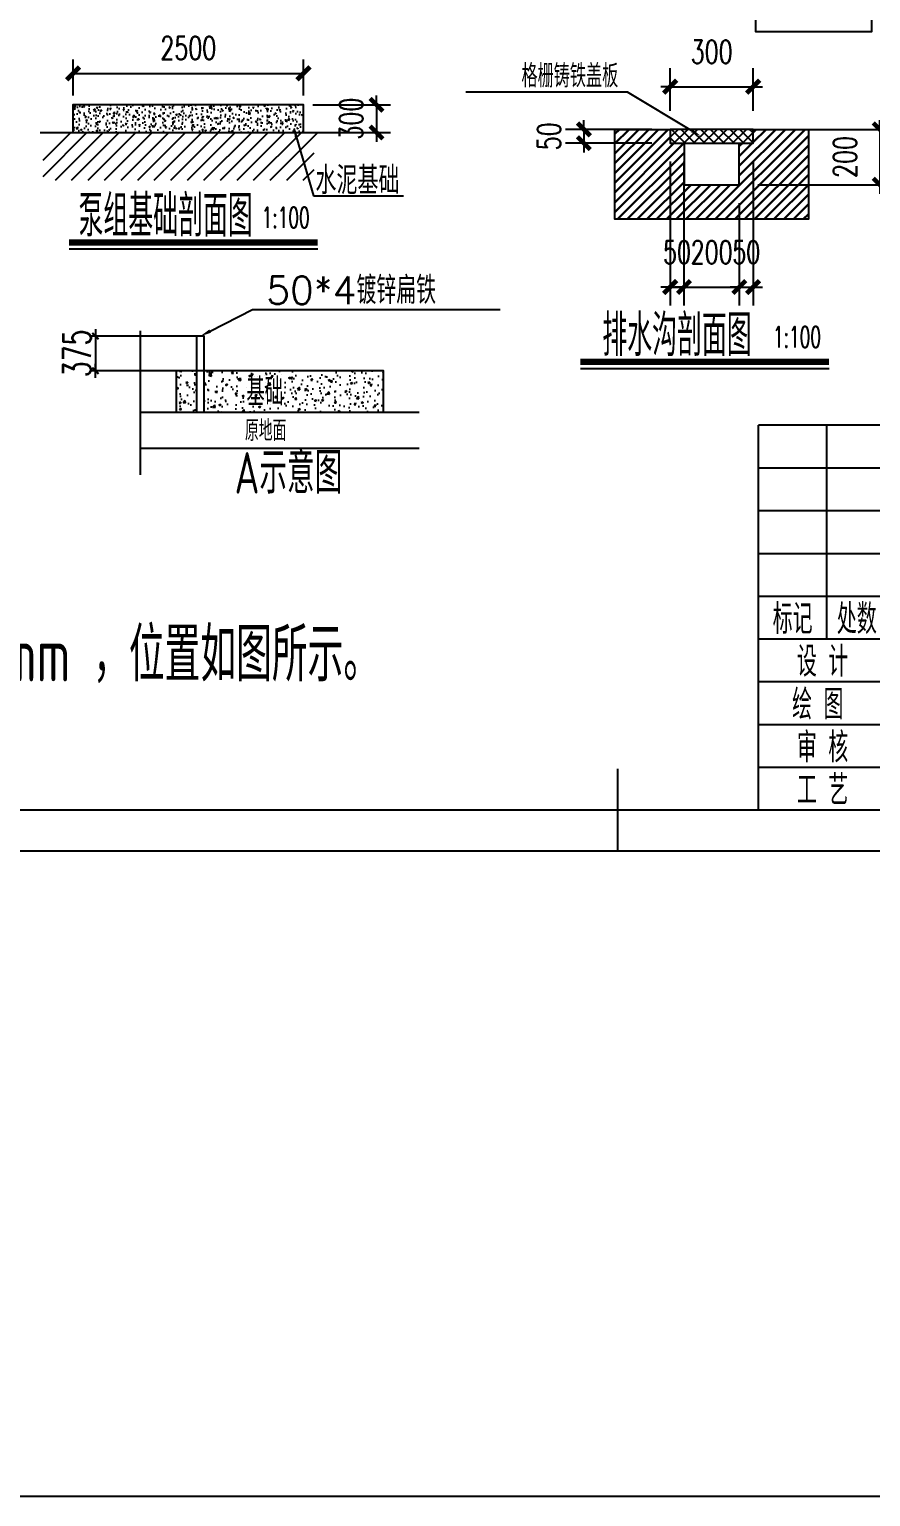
# Model space of a CAD drawing. Header units: millimetres. Extents: x 10779125 to 11142123, y -372083 to -144871.
# Drawn here: x 11055406 to 11064532, y -353352 to -337438 of the extents above; entities that cross this region are included whole.
import ezdxf
from ezdxf import colors
from ezdxf.entities.mleader import LeaderData, LeaderLine
from ezdxf.enums import TextEntityAlignment as Align
from ezdxf.math import Vec2, Vec3

# ---------------------------------------------------------------- set-up
doc = ezdxf.new("R2010")
doc.units = ezdxf.units.MM
doc.header["$LTSCALE"] = 1000
doc.header["$MEASUREMENT"] = 0
doc.header["$PDSIZE"] = -1
doc.layers.get('0').update_dxf_attribs({"color": 255, "linetype": 'CONTINUOUS'})
doc.layers.get('Defpoints').update_dxf_attribs({"linetype": 'CONTINUOUS'})
for name, color, linetype in [('1轮廓实线层', 7, 'CONTINUOUS'), ('2细线层', 4, 'CONTINUOUS'), ('4标注层', 4, 'CONTINUOUS'), ('6文字层', 3, 'CONTINUOUS'), ('8', 8, 'CONTINUOUS'), ('AM_8', 1, 'CONTINUOUS'), ('W_DIM', 4, 'CONTINUOUS'), ('图框层', 7, 'CONTINUOUS'), ('标注', 2, 'CONTINUOUS'), ('粗实线', 7, 'CONTINUOUS')]:
    doc.layers.add(name, color=color, linetype=linetype)
doc.layers.add('5底盘', color=2, linetype='CONTINUOUS', lineweight=30)
doc.styles.add('_HZTXT', font='tssdeng.shx', dxfattribs={"width": 0.8, "bigfont": 'tssdchn.shx'})
doc.styles.add('_TCH_DIM', font='SIMPLEX', dxfattribs={"bigfont": 'GBCBIG'})
doc.styles.add('_TCH_DIM_T3', font='SIMPLEX', dxfattribs={"width": 0.705882, "bigfont": 'GBCBIG'})
doc.styles.add('FHZ', font='romans', dxfattribs={"width": 0.67, "bigfont": 'fhztxt'})
doc.styles.add('gps_hz', font='tssdeng.shx', dxfattribs={"width": 0.7, "bigfont": 'tssdchn.shx'})
doc.styles.add('GPSXW', font='romans.shx', dxfattribs={"width": 0.8, "bigfont": 'hztxt.shx'})
doc.styles.add('PC_TEXTSTYLE', font='isocp.shx', dxfattribs={"width": 0.8, "bigfont": 'hzfs.shx'})
doc.styles.get("Standard").update_dxf_attribs({"font": 'symbol.ttf'})
doc.dimstyles.new('_TCH_ARCH&&250', dxfattribs={"dimtxt": 250, "dimasz": 100, "dimexe": 150, "dimexo": 100, "dimgap": 150, "dimtad": 1, "dimdec": 0, "dimzin": 0, "dimdsep": 46, "dimtxsty": '_TCH_DIM_T3', "dimblk": 'ARCHTICK', "dimcen": 0.09, "dimclrt": 7, "dimazin": 2, "dimtfac": 1, "dimtdec": 0, "dimtix": 1, "dimtmove": 2, "dimatfit": 3, "dimfxl": 0, "dimtolj": 1, "dimtzin": 0, "dimarcsym": 0})
doc.dimstyles.new('DIMN-CD100', dxfattribs={"dimtxt": 300, "dimasz": 0.5, "dimexe": 50, "dimexo": 0, "dimgap": 50, "dimtad": 1, "dimdec": 0, "dimrnd": 5, "dimzin": 0, "dimdsep": 46, "dimtxsty": 'FHZ', "dimblk1": '_DIMX', "dimblk2": '_DIMX', "dimsah": 1, "dimcen": 0.09, "dimclrt": 7, "dimazin": 0, "dimtfac": 1, "dimtdec": 0, "dimtix": 1, "dimtmove": 2, "dimatfit": 3, "dimldrblk": '_DIMX', "dimfxl": 0, "dimtolj": 1, "dimtzin": 0, "dimarcsym": 0})
doc.dimstyles.new('副本 (2)ISO-25', dxfattribs={"dimtxt": 400, "dimasz": 100, "dimexe": 1.25, "dimexo": 0.625, "dimtad": 1, "dimtxsty": 'Standard', "dimcen": 2.5, "dimclrt": 4, "dimadec": 0, "dimazin": 0, "dimtfac": 1, "dimtmove": 0, "dimatfit": 3, "dimfxl": 0, "dimarcsym": 0})
doc.dimstyles.new('副本 _TCH_ARCH&&200', dxfattribs={"dimtxt": 250, "dimasz": 100, "dimexe": 200, "dimexo": 200, "dimgap": 252.5, "dimtad": 1, "dimdec": 0, "dimlfac": 0.333333, "dimzin": 0, "dimdsep": 46, "dimtxsty": '_TCH_DIM_T3', "dimblk": 'ARCHTICK', "dimcen": 0.09, "dimclrt": 7, "dimazin": 2, "dimtfac": 1, "dimtdec": 0, "dimtix": 1, "dimtmove": 2, "dimatfit": 3, "dimfxl": 0, "dimtolj": 1, "dimtzin": 0, "dimarcsym": 0})

# ---------------------------------------------------------------- blocks, each defined once
blk = doc.blocks.new('_DIMX')
at = {"color": 8}
blk.add_line((-150, 0), (150, 0), dxfattribs=at)
at = {"color": 8, "const_width": 50}
blk.add_lwpolyline([(-70, -70), (70, 70)], dxfattribs=at)
blk = doc.blocks.new('*D112')
at = {"layer": '4标注层', "color": 0, "lineweight": -2, "transparency": 16777216}
for p, q in [((11057219, -340765), (11056073, -340765)), ((11056123, -340765), (11056123, -340764)), ((11056123, -340765), (11056123, -341141)), ((11057219, -341141), (11056073, -341141)), ((11056123, -341141), (11056123, -341142))]:
    blk.add_line(p, q, dxfattribs=at)
at = {"layer": 'Defpoints', "color": 0, "lineweight": -2, "transparency": 16777216}
for p in [(11057219, -340765), (11056123, -341141), (11057219, -341141)]:
    blk.add_point(p, dxfattribs=at)
at = {"layer": '4标注层', "color": 0, "lineweight": -2, "transparency": 16777216, "xscale": 0.5, "yscale": 0.5, "zscale": 0.5}
for p, rotation in [((11056123, -340765), 270), ((11056123, -341141), 90)]:
    blk.add_blockref('_DIMX', p, dxfattribs=dict(at, rotation=rotation))
at = {"layer": '4标注层', "color": 7, "transparency": 16777216, "insert": (11055923, -340953), "char_height": 300, "attachment_point": 5, "rotation": 90, "style": 'FHZ'}
blk.add_mtext('\\A1;375', dxfattribs=at)
blk = doc.blocks.new('_ArchTick')
at = {"const_width": 0.5}
blk.add_lwpolyline([(-0.7, -0.7), (0.7, 0.7)], dxfattribs=at)
blk = doc.blocks.new('*D113')
at = {"color": 0, "lineweight": -2, "transparency": 16777216}
for p, q in [((11055880, -338157), (11055880, -337766)), ((11058380, -338157), (11058380, -337766)), ((11055880, -337916), (11058380, -337916))]:
    blk.add_line(p, q, dxfattribs=at)
at = {"layer": 'Defpoints', "color": 0, "lineweight": -2, "transparency": 16777216}
for p in [(11058380, -337916), (11055880, -338257, -12), (11058380, -338257, -12)]:
    blk.add_point(p, dxfattribs=at)
at = {"color": 0, "lineweight": -2, "transparency": 16777216, "xscale": 100, "yscale": 100, "zscale": 100, "rotation": 180}
blk.add_blockref('_ArchTick', (11055880, -337916), dxfattribs=at)
at = {"color": 0, "lineweight": -2, "transparency": 16777216, "xscale": 100, "yscale": 100, "zscale": 100}
blk.add_blockref('_ArchTick', (11058380, -337916), dxfattribs=at)
at = {"color": 7, "transparency": 16777216, "insert": (11057130, -337641), "char_height": 250, "attachment_point": 5, "style": '_TCH_DIM_T3'}
blk.add_mtext('\\A1;2500', dxfattribs=at)
blk = doc.blocks.new('*D114')
at = {"color": 0, "lineweight": -2, "transparency": 16777216}
for p, q in [((11059172, -338257), (11059172, -338157)), ((11058480, -338257), (11059322, -338257)), ((11059172, -338257), (11059172, -338557)), ((11058456, -338557), (11059322, -338557)), ((11059172, -338557), (11059172, -338657))]:
    blk.add_line(p, q, dxfattribs=at)
at = {"layer": 'Defpoints', "color": 0, "lineweight": -2, "transparency": 16777216}
for p in [(11058380, -338257, -12), (11058356, -338557, -12), (11059172, -338557)]:
    blk.add_point(p, dxfattribs=at)
at = {"color": 0, "lineweight": -2, "transparency": 16777216, "xscale": 100, "yscale": 100, "zscale": 100}
for p, rotation in [((11059172, -338257), 270), ((11059172, -338557), 90)]:
    blk.add_blockref('_ArchTick', p, dxfattribs=dict(at, rotation=rotation))
at = {"color": 7, "transparency": 16777216, "insert": (11058897, -338407), "char_height": 250, "attachment_point": 5, "rotation": 90, "style": '_TCH_DIM_T3'}
blk.add_mtext('\\A1;300', dxfattribs=at)
blk = doc.blocks.new('bf211016')
at = {"layer": '8', "color": 8, "elevation": 0}
blk.add_lwpolyline([(1070, 30), (1070, -1230), (2330, -1230), (2330, 30)], close=True, dxfattribs=at)
blk = doc.blocks.new('*D272')
at = {"color": 0, "lineweight": -2, "transparency": 16777216}
for p, q in [((11061421, -338523), (11061421, -338423)), ((11062157, -338523), (11061221, -338523)), ((11061421, -338523), (11061421, -338673)), ((11062157, -338673), (11061221, -338673)), ((11061421, -338673), (11061421, -338773))]:
    blk.add_line(p, q, dxfattribs=at)
at = {"layer": 'Defpoints', "color": 0, "lineweight": -2, "transparency": 16777216}
for p in [(11062357, -338523), (11061421, -338673), (11062357, -338673)]:
    blk.add_point(p, dxfattribs=at)
at = {"color": 0, "lineweight": -2, "transparency": 16777216, "xscale": 100, "yscale": 100, "zscale": 100}
for p, rotation in [((11061421, -338523), 270), ((11061421, -338673), 90)]:
    blk.add_blockref('_ArchTick', p, dxfattribs=dict(at, rotation=rotation))
at = {"color": 7, "transparency": 16777216, "insert": (11061044, -338598), "char_height": 250, "attachment_point": 5, "rotation": 90, "style": '_TCH_DIM_T3'}
blk.add_mtext('\\A1;50', dxfattribs=at)
blk = doc.blocks.new('*D273')
at = {"color": 0, "lineweight": -2, "transparency": 16777216}
for p, q in [((11062357, -338873), (11062357, -340433)), ((11062507, -338873), (11062507, -340433)), ((11062357, -340233), (11062257, -340233)), ((11062357, -340233), (11062507, -340233)), ((11062507, -340233), (11062607, -340233))]:
    blk.add_line(p, q, dxfattribs=at)
at = {"layer": 'Defpoints', "color": 0, "lineweight": -2, "transparency": 16777216}
for p in [(11062357, -338673), (11062507, -338673), (11062507, -340233)]:
    blk.add_point(p, dxfattribs=at)
at = {"color": 0, "lineweight": -2, "transparency": 16777216, "xscale": 100, "yscale": 100, "zscale": 100}
blk.add_blockref('_ArchTick', (11062357, -340233), dxfattribs=at)
at = {"color": 0, "lineweight": -2, "transparency": 16777216, "xscale": 100, "yscale": 100, "zscale": 100, "rotation": 180}
blk.add_blockref('_ArchTick', (11062507, -340233), dxfattribs=at)
at = {"color": 7, "transparency": 16777216, "insert": (11062432, -339855), "char_height": 250, "attachment_point": 5, "style": '_TCH_DIM_T3'}
blk.add_mtext('\\A1;50', dxfattribs=at)
blk = doc.blocks.new('*D274')
at = {"color": 0, "lineweight": -2, "transparency": 16777216}
for p, q in [((11062507, -338873), (11062507, -340433)), ((11063107, -339323), (11063107, -340433)), ((11062507, -340233), (11062407, -340233)), ((11062507, -340233), (11063107, -340233)), ((11063107, -340233), (11063207, -340233))]:
    blk.add_line(p, q, dxfattribs=at)
at = {"layer": 'Defpoints', "color": 0, "lineweight": -2, "transparency": 16777216}
for p in [(11062507, -338673), (11063107, -339123), (11063107, -340233)]:
    blk.add_point(p, dxfattribs=at)
at = {"color": 0, "lineweight": -2, "transparency": 16777216, "xscale": 100, "yscale": 100, "zscale": 100}
blk.add_blockref('_ArchTick', (11062507, -340233), dxfattribs=at)
at = {"color": 0, "lineweight": -2, "transparency": 16777216, "xscale": 100, "yscale": 100, "zscale": 100, "rotation": 180}
blk.add_blockref('_ArchTick', (11063107, -340233), dxfattribs=at)
at = {"color": 7, "transparency": 16777216, "insert": (11062807, -339855), "char_height": 250, "attachment_point": 5, "style": '_TCH_DIM_T3'}
blk.add_mtext('\\A1;200', dxfattribs=at)
blk = doc.blocks.new('*D275')
at = {"color": 0, "lineweight": -2, "transparency": 16777216}
for p, q in [((11063257, -338873), (11063257, -340433)), ((11063107, -339323), (11063107, -340433)), ((11063107, -340233), (11063007, -340233)), ((11063107, -340233), (11063257, -340233)), ((11063257, -340233), (11063357, -340233))]:
    blk.add_line(p, q, dxfattribs=at)
at = {"layer": 'Defpoints', "color": 0, "lineweight": -2, "transparency": 16777216}
for p in [(11063257, -338673), (11063107, -339123), (11063257, -340233)]:
    blk.add_point(p, dxfattribs=at)
at = {"color": 0, "lineweight": -2, "transparency": 16777216, "xscale": 100, "yscale": 100, "zscale": 100}
blk.add_blockref('_ArchTick', (11063107, -340233), dxfattribs=at)
at = {"color": 0, "lineweight": -2, "transparency": 16777216, "xscale": 100, "yscale": 100, "zscale": 100, "rotation": 180}
blk.add_blockref('_ArchTick', (11063257, -340233), dxfattribs=at)
at = {"color": 7, "transparency": 16777216, "insert": (11063182, -339855), "char_height": 250, "attachment_point": 5, "style": '_TCH_DIM_T3'}
blk.add_mtext('\\A1;50', dxfattribs=at)
blk = doc.blocks.new('*D276')
at = {"color": 0, "lineweight": -2, "transparency": 16777216}
for p, q in [((11062357, -338323), (11062357, -337860)), ((11063257, -338323), (11063257, -337860)), ((11062357, -338060), (11062257, -338060)), ((11062357, -338060), (11063257, -338060)), ((11063257, -338060), (11063357, -338060))]:
    blk.add_line(p, q, dxfattribs=at)
at = {"layer": 'Defpoints', "color": 0, "lineweight": -2, "transparency": 16777216}
for p in [(11063257, -338060), (11062357, -338523), (11063257, -338523)]:
    blk.add_point(p, dxfattribs=at)
at = {"color": 0, "lineweight": -2, "transparency": 16777216, "xscale": 100, "yscale": 100, "zscale": 100}
blk.add_blockref('_ArchTick', (11062357, -338060), dxfattribs=at)
at = {"color": 0, "lineweight": -2, "transparency": 16777216, "xscale": 100, "yscale": 100, "zscale": 100, "rotation": 180}
blk.add_blockref('_ArchTick', (11063257, -338060), dxfattribs=at)
at = {"color": 7, "transparency": 16777216, "insert": (11062807, -337682), "char_height": 250, "attachment_point": 5, "style": '_TCH_DIM_T3'}
blk.add_mtext('\\A1;300', dxfattribs=at)
blk = doc.blocks.new('*D277')
at = {"color": 0, "lineweight": -2, "transparency": 16777216}
for p, q in [((11064630, -338523), (11064630, -338423)), ((11063457, -338523), (11064830, -338523)), ((11064630, -338523), (11064630, -339123)), ((11063307, -339123), (11064830, -339123)), ((11064630, -339123), (11064630, -339223))]:
    blk.add_line(p, q, dxfattribs=at)
at = {"layer": 'Defpoints', "color": 0, "lineweight": -2, "transparency": 16777216}
for p in [(11063257, -338523), (11063107, -339123), (11064630, -339123)]:
    blk.add_point(p, dxfattribs=at)
at = {"color": 0, "lineweight": -2, "transparency": 16777216, "xscale": 100, "yscale": 100, "zscale": 100}
for p, rotation in [((11064630, -338523), 270), ((11064630, -339123), 90)]:
    blk.add_blockref('_ArchTick', p, dxfattribs=dict(at, rotation=rotation))
at = {"color": 7, "transparency": 16777216, "insert": (11064253, -338823), "char_height": 250, "attachment_point": 5, "rotation": 90, "style": '_TCH_DIM_T3'}
blk.add_mtext('\\A1;200', dxfattribs=at)
blk = doc.blocks.new('PC_TITLE_BLOCK')
at = {"layer": '1轮廓实线层'}
for p, q in [((0, 45), (-180, 45)), ((-180, 0), (-180, 45)), ((-172, 20), (-172, 45)), ((-165, 20), (-165, 45)), ((-145, 20), (-145, 45)), ((-130, 20), (-130, 45)), ((-120, 0), (-120, 45)), ((-60, 30), (0, 30)), ((-180, 20), (-60, 20)), ((-165, 0), (-165, 20)), ((-150, 0), (-150, 20)), ((-135, 0), (-135, 20)), ((-60, 15), (0, 15)), ((-180, 0), (0, 0))]:
    blk.add_line(p, q, dxfattribs=at)
at = {"layer": '1轮廓实线层', "color": 7}
for p, q in [((-60, 0), (-60, 45)), ((-180, 25), (-120, 25))]:
    blk.add_line(p, q, dxfattribs=at)
at = {"layer": '2细线层'}
for p, q in [((-180, 40), (-120, 40)), ((-180, 35), (-120, 35)), ((-180, 30), (-120, 30)), ((-90, 0), (-90, 20)), ((-75, 6), (-75, 20)), ((-180, 15), (-120, 15)), ((-120, 14), (-60, 14)), ((-112.5, 6), (-112.5, 14)), ((-105, 6), (-105, 14)), ((-97.5, 6), (-97.5, 14)), ((-180, 10), (-120, 10)), ((-120, 6), (-60, 6)), ((-180, 5), (-120, 5))]:
    blk.add_line(p, q, dxfattribs=at)
at = {"layer": '图框层'}
blk.add_line((0, 0), (0, 45), dxfattribs=at)
at = {"layer": '6文字层', "style": 'PC_TEXTSTYLE', "width": 0.667}
for s, p in [('标记', (-176, 22.5)), ('处数', (-168.5, 22.5)), (' 更改文件号 ', (-155, 22.5)), (' 签 字 ', (-137.5, 22.5)), (' 日期 ', (-125, 22.5)), (' 设 计 ', (-172.5, 17.51)), (' 标准化 ', (-142.5, 17.51)), (' 图 样 标 记 ', (-105, 17)), (' 重 量 ', (-82.5, 17)), (' 比 例 ', (-67.5, 17)), ('绘 图', (-173.06, 12.51)), (' 审 核 ', (-172.5, 7.5)), (' 工 艺 ', (-172.5, 2.5)), (' 日 期 ', (-142.5, 2.5)), ('共       页', (-105, 3)), ('第       页', (-75, 3))]:
    blk.add_text(s, height=3.5, dxfattribs=at).set_placement(p, align=Align.MIDDLE)
at = {"layer": '6文字层', "style": 'PC_TEXTSTYLE', "flags": 8}
for tag, height, width, p, p2 in [('企业名称', 5, 2.351167, (-54.29, 34.82), (-5.27, 34.82)), ('产品名称或材料标记', 7, 0.697112, (-113.46, 28.64), (-66.42, 28.64)), ('图样名称', 5, 2.374916, (-54.79, 19.98), (-5.27, 19.98)), ('标准化', 3.5, 1.237759, (-133.83, 15.37), (-120.75, 15.37)), ('绘图', 3.5, 1.966785, (-163.73, 10), (-150.37, 10)), ('重量', 3.5, 1.718234, (-88.46, 7.54), (-76.55, 7.54)), ('比例', 3.5, 1.67402, (-73.35, 7.54), (-61.93, 7.54)), ('图样代号', 5, 2.380165, (-54.79, 5.63), (-5.52, 5.63)), ('审核', 3.5, 1.936834, (-163.99, 5.37), (-150.63, 5.37)), ('工艺', 3.5, 1.93179, (-164.21, 0.37), (-150.89, 0.37)), ('日期', 3.5, 1.946892, (-133.83, 0.37), (-120.75, 0.37)), ('共几页', 3.5, 0.660501, (-108.07, 0.63), (-101.05, 0.63))]:
    blk.add_attdef(tag, text='', height=height, dxfattribs=dict(at, width=width)).set_placement(p, p2, align=Align.FIT)
at = {"layer": '6文字层', "style": 'PC_TEXTSTYLE', "width": 9.905045, "flags": 8}
blk.add_attdef('设计', text='', height=3.5, rotation=358.4644, dxfattribs=at).set_placement((-164.23, 15.37), (-150.37, 15), align=Align.FIT)
at = {"layer": '6文字层', "color": 3, "style": 'PC_TEXTSTYLE', "width": 0.66953, "flags": 8}
blk.add_attdef('第几页', text='', height=3.5, dxfattribs=at).set_placement((-78.29, 0.75), (-71.16, 0.75), align=Align.FIT)
at = {"layer": '6文字层', "ltscale": 10, "style": 'PC_TEXTSTYLE', "flags": 1}
blk.add_attdef('图纸张数', (-58.68, -0.49), '', height=2.5, dxfattribs=at)

msp = doc.modelspace()

# ---------------------------------------------------------------- hatches: boundary and pattern name
h = msp.add_hatch()
h.set_pattern_fill('AR-CONC', color=256, scale=20)
h.set_pattern_definition([(50, (7516940.98, -47299.7), (143.4520365, -12.550427), [15, -165]), (355, (7516940.98, -47299.7), (-27.750267, 150.438427), [12, -132]), (100.4514445, (7516952.93, -47300.75), (115.7017693, 137.887998), [12.7480384, -140.2284224]), (46.1842, (7516940.98, -47259.7), (213.448266, -33.103856), [22.5, -247.5]), (96.6356355, (7516958.76, -47262.46), (186.932389, 194.82372), [19.122068, -210.342752]), (351.184164, (7516940.98, -47259.7), (186.932389, 194.82372), [18, -198]), (21, (7516960.98, -47269.7), (119.3814104, -80.523778), [15, -165]), (326, (7516960.98, -47269.7), (48.6630664, 145.030009), [12, -132]), (71.4514447, (7516970.92, -47276.41), (168.0444753, 64.5062306), [12.748038, -140.2284224]), (37.5, (7516940.975, -47299.7), (2.4319711, 66.5787708), [0, -130.4, 0, -134, 0, -132.5]), (7.5, (7516940.975, -47299.7), (52.6139075, 78.8823424), [0, -76.4, 0, -127.4, 0, -50.5]), (327.5, (7516896.375, -47299.7), (106.7644872, -4.51097435), [0, -50, 0, -156, 0, -207]), (317.5, (7516876.375, -47299.7), (116.6372339, 20.0209965), [0, -65, 0, -103.6, 0, -147])])
h.paths.add_polyline_path([(11055879.6, -338557.2), (11058379.6, -338557.2), (11058379.6, -338257.2), (11055879.6, -338257.2)])
h = msp.add_hatch()
h.set_pattern_fill('ANSI37', color=256, scale=600)
h.set_pattern_definition([(45, (-20647726.83, -4966431.815), (-53.03300859, 53.03300859), []), (135, (-20647726.83, -4966431.815), (-53.03300859, -53.03300859), [])])
h.paths.add_polyline_path([(11062357.2, -338673.2), (11063257.2, -338673.2), (11063257.2, -338523.2), (11062357.2, -338523.2)])
at = {"layer": '1轮廓实线层'}
h = msp.add_hatch(dxfattribs=at)
h.set_pattern_fill('AR-CONC', color=256, scale=30)
h.set_pattern_definition([(50, (8656540.57, -729657.09), (215.178055, -18.82564), [22.5, -247.5]), (355, (8656540.57, -729657.1), (-41.6254, 225.65764), [18, -198]), (100.451444, (8656558.5, -729658.66), (173.552654, 206.831997), [19.122058, -210.342634]), (46.1842, (8656540.57, -729597.1), (320.1724, -49.655784), [33.75, -371.25]), (96.635635, (8656567.25, -729601.23), (280.398584, 292.23558), [28.683103, -315.51413]), (351.184164, (8656540.57, -729597.1), (280.398584, 292.23558), [27, -297]), (21, (8656570.57, -729612.09), (179.072116, -120.785667), [22.5, -247.5]), (326, (8656570.57, -729612.1), (72.9946, 217.545014), [18, -198]), (71.451445, (8656585.5, -729622.16), (252.066713, 96.759346), [19.122057, -210.342634]), (37.5, (8656540.57, -729657.09), (3.6479566, 99.8681561), [0, -195.6, 0, -201, 0, -198.75]), (7.5, (8656540.57, -729657.09), (78.920861, 118.3235136), [0, -114.6, 0, -191.1, 0, -75.75]), (327.5, (8656473.67, -729657.09), (160.1467309, -6.7664615), [0, -75, 0, -234, 0, -310.5]), (317.5, (8656443.67, -729657.09), (174.955851, 30.031495), [0, -97.5, 0, -155.4, 0, -220.5])])
h.paths.add_polyline_path([(11057219.2, -341140.7), (11056997.5, -341140.7), (11056997.5, -341590.7), (11057219.2, -341590.7)])
h.paths.add_polyline_path([(11059247.5, -341140.7), (11057303.1, -341140.7), (11057303.1, -341590.7), (11059247.5, -341590.7)])
at = {"layer": '5底盘'}
h = msp.add_hatch(dxfattribs=at)
h.set_pattern_fill('ANSI31', color=256, scale=600)
h.set_pattern_definition([(45, (-20647726.83, -4966431.815), (-53.03300859, 53.03300859), [])])
h.paths.add_polyline_path([(11063257.2, -338523.2), (11063857.2, -338523.2), (11063857.2, -339497.9), (11061757.2, -339497.9), (11061757.2, -338523.2), (11062357.2, -338523.2), (11062357.2, -338673.2), (11062507.2, -338673.2), (11062507.2, -339123.2), (11063107.2, -339123.2), (11063107.2, -338673.2), (11063257.2, -338673.2)])

# ---------------------------------------------------------------- linework, layer by layer
for p, q in [((11055836.9, -339820.2, 349.9), (11058534.5, -339820.2, 349.9)), ((11061383.4, -341115.9, 337.5), (11064080.9, -341115.9, 337.5))]:
    msp.add_line(p, q)
at = {"color": 1}
msp.add_lwpolyline([(11039722.6, -281918.3), (11142123.3, -281918.3), (11142123.3, -353351.9), (11039722.6, -353351.9)], close=True, dxfattribs=at)
for points in [[(11055879.6, -338557.2), (11058379.6, -338557.2), (11058379.6, -338257.2), (11055879.6, -338257.2)], [(11062357.2, -338673.2), (11063257.2, -338673.2), (11063257.2, -338523.2), (11062357.2, -338523.2)]]:
    msp.add_lwpolyline(points, close=True)
for points in [[(11063257.2, -338523.2), (11063857.2, -338523.2), (11063857.2, -339497.9), (11061757.2, -339497.9), (11061757.2, -338523.2), (11062357.2, -338523.2)], [(11062357.2, -338523.2), (11062357.2, -338673.2), (11062507.2, -338673.2), (11062507.2, -339123.2), (11063107.2, -339123.2), (11063107.2, -338673.2), (11063257.2, -338673.2), (11063257.2, -338523.2)]]:
    msp.add_lwpolyline(points)
at = {"const_width": 67.5}
for points, elevation in [([(11055836.9, -339748.8), (11058534.5, -339748.8)], 349.9), ([(11061383.4, -341044.5), (11064080.9, -341044.5)], 337.5)]:
    msp.add_lwpolyline(points, dxfattribs=dict(at, elevation=elevation))
at = {"layer": '1轮廓实线层'}
for p, q in [((11056612.1, -342270.8, 12.4), (11056612.1, -340707.2, 12.4)), ((11056612.1, -341590.7, 12.4), (11059632.9, -341590.7, 12.4)), ((11056612.1, -341981.3, 12.4), (11059632.9, -341981.3, 12.4))]:
    msp.add_line(p, q, dxfattribs=at)
at = {"layer": '1轮廓实线层', "lineweight": -3}
msp.add_line((11061790.7, -346348.1, -89.1), (11061790.7, -345459.3, -89.1), dxfattribs=at)
at = {"layer": '1轮廓实线层', "elevation": 12.4}
for points in [[(11057219.2, -341588.3), (11057303.1, -341588.3), (11057303.1, -340765.4), (11057219.2, -340765.4)], [(11056997.5, -341590.7), (11059247.5, -341590.7), (11059247.5, -341140.7), (11056997.5, -341140.7)]]:
    msp.add_lwpolyline(points, close=True, dxfattribs=at)
at = {"layer": '2细线层', "lineweight": -3}
for p, q in [((11061790.7, -346348.1, -89.1), (11061790.7, -345903.7, -89.1)), ((11043126.6, -346348.1, -89.1), (11080454.8, -346348.1, -89.1))]:
    msp.add_line(p, q, dxfattribs=at)
at = {"layer": 'AM_8', "color": 2, "ltscale": 5}
for p, q in [((11055555.7, -338857.5), (11055856, -338557.2)), ((11055555.7, -339032.4), (11056030.9, -338557.2)), ((11055688.4, -339074.7), (11056205.9, -338557.2)), ((11055863.3, -339074.7), (11056380.8, -338557.2)), ((11056042.9, -339074.7), (11056560.4, -338557.2)), ((11056222.5, -339074.7), (11056740, -338557.2)), ((11056402.1, -339074.7), (11056919.6, -338557.2)), ((11056402.1, -339074.7), (11056919.6, -338557.2)), ((11056581.7, -339074.7), (11057099.2, -338557.2)), ((11056761.3, -339074.7), (11057278.8, -338557.2)), ((11056940.9, -339074.7), (11057458.4, -338557.2)), ((11056940.9, -339074.7), (11057458.4, -338557.2)), ((11057120.6, -339074.7), (11057638.1, -338557.2)), ((11057300.2, -339074.7), (11057817.7, -338557.2)), ((11057479.8, -339074.7), (11057997.3, -338557.2)), ((11057659.4, -339074.7), (11058176.9, -338557.2)), ((11057839, -339074.7), (11058356.5, -338557.2)), ((11058018.6, -339074.7), (11058536.1, -338557.2)), ((11058198.2, -339074.7), (11058494.3, -338778.6)), ((11058377.8, -339074.7), (11058494.3, -338958.2))]:
    msp.add_line(p, q, dxfattribs=at)
at = {"layer": 'W_DIM'}
msp.add_line((11055522, -338557.2), (11058624.8, -338557.2), dxfattribs=at)
at = {"layer": '图框层', "lineweight": -3}
msp.add_line((11045348.5, -345903.7, -89.1), (11080010.4, -345903.7, -89.1), dxfattribs=at)

# ---------------------------------------------------------------- block references
at = {"lineweight": -2}
msp.add_blockref('bf211016', (11062214.3, -336230.9, 0), dxfattribs=at)
at = {"layer": '图框层', "lineweight": -3}
ref = msp.add_blockref('PC_TITLE_BLOCK', (11080010.4, -345903.7, -89.1), dxfattribs=dict(at, xscale=92.7543411844611, yscale=92.7543411844611, zscale=92.7543411844611))
ref.add_attrib('产品名称或材料标记', '箱罐式无负压供水设备', dxfattribs={"layer": '6文字层', "height": 483.1, "style": 'PC_TEXTSTYLE', "width": 0.8}).set_placement((11071667.9, -343247.7, -89.1), align=Align.CENTER)
ref.add_attrib('设计', '季锐鹏', dxfattribs={"layer": '6文字层', "height": 324.64, "rotation": 358.46442, "style": 'PC_TEXTSTYLE', "width": 0.8}).set_placement((11065420.3, -344495.2, -89.1), align=Align.CENTER)
ref.add_attrib('图样名称', '泵房基础图', dxfattribs={"layer": '6文字层', "height": 463.77, "style": 'PC_TEXTSTYLE', "width": 0.8}).set_placement((11077225.3, -344050.7, -89.1), align=Align.CENTER)
ref.add_attrib('企业名称', '上海艺迈实业有限公司', dxfattribs={"layer": '6文字层', "height": 463.77, "style": 'PC_TEXTSTYLE', "width": 0.8}).set_placement((11077248.2, -342674.1, -89.1), align=Align.CENTER)
ref.add_attrib('图样代号', '启东东郊二期(御龙花园)', dxfattribs={"layer": '6文字层', "height": 463.772, "style": 'PC_TEXTSTYLE', "width": 0.8}).set_placement((11077213.8, -345381.5, -89.1), align=Align.CENTER)

# ---------------------------------------------------------------- texts
at = {"style": 'GPSXW', "width": 0.6}
for s, p in [('泵组基础剖面图', (11056884.5, -339685.5, 856.2)), ('排水沟剖面图', (11062431, -340981.2, 843.7))]:
    msp.add_text(s, height=450, dxfattribs=at).set_placement(p, align=Align.CENTER)
for p in [(11057926.5, -339591.9, 342.5), (11063473, -340887.5, 330.1)]:
    msp.add_text('1:100', height=225, dxfattribs=at).set_placement(p)
at = {"color": 0, "style": 'gps_hz', "width": 0.7}
msp.add_text('注：泵房浇筑地坪时预留排水沟 宽200mm,深200mm ，位置如图所示。', height=583.2, dxfattribs=at).set_placement((11046200.6, -344510.8))
at = {"layer": '1轮廓实线层', "attachment_point": 1, "style": 'gps_hz'}
for s, width, insert, char_height in [('基础', 896.811, (11057760.1, -341220.2, 12.4), 300), ('原地面', 896.811, (11057745.1, -341677, 12.4), 225), ('A示意图', 1463.081, (11057632.2, -342023, 12.4), 450)]:
    msp.add_mtext_dynamic_manual_height_columns(s, width=width, gutter_width=1500, heights=[0], dxfattribs=dict(at, insert=insert, char_height=char_height))
at = {"layer": '标注', "color": 4, "style": '_HZTXT', "width": 0.8}
msp.add_text('水泥基础', height=300, dxfattribs=at).set_placement((11058509, -339225.3, 12.4))

# ---------------------------------------------------------------- dimensions: what is measured, and where the dimension line sits
dim = msp.add_linear_dim(base=(11058379.6, -337916.3, 12.4), p1=(11055879.6, -338257.2), p2=(11058379.6, -338257.2), dimstyle='_TCH_ARCH&&250', override={"dimfxl": 2.5, "dimarcsym": 1})
dim.commit()
dim.dimension.update_dxf_attribs({"geometry": '*D113', "text_midpoint": (11057129.6, -337641.3, 12.4)})
for base, p1, p2, picture, middle in [((11063257.2, -338059.5), (11062357.2, -338523.2), (11063257.2, -338523.2), '*D276', (11062807.2, -337682)), ((11062507.2, -340232.5), (11062357.2, -338673.2), (11062507.2, -338673.2), '*D273', (11062432.2, -339855)), ((11063107.2, -340232.5), (11062507.2, -338673.2), (11063107.2, -339123.2), '*D274', (11062807.2, -339855)), ((11063257.2, -340232.5), (11063107.2, -339123.2), (11063257.2, -338673.2), '*D275', (11063182.2, -339855))]:
    dim = msp.add_linear_dim(base=base, p1=p1, p2=p2, dimstyle='副本 _TCH_ARCH&&200')
    dim.commit()
    dim.dimension.update_dxf_attribs({"geometry": picture, "text_midpoint": middle})
dim = msp.add_linear_dim(base=(11059171.5, -338557.2, 12.4), p1=(11058379.6, -338257.2), p2=(11058356.5, -338557.2), angle=90, dimstyle='_TCH_ARCH&&250', override={"dimfxl": 2.5, "dimarcsym": 1})
dim.commit()
dim.dimension.update_dxf_attribs({"geometry": '*D114', "text_midpoint": (11058896.5, -338407.2, 12.4)})
for base, p1, p2, picture, middle in [((11061421.5, -338673.2), (11062357.2, -338523.2), (11062357.2, -338673.2), '*D272', (11061044, -338598.2)), ((11064630.2, -339123.2), (11063257.2, -338523.2), (11063107.2, -339123.2), '*D277', (11064252.7, -338823.2))]:
    dim = msp.add_linear_dim(base=base, p1=p1, p2=p2, angle=90, dimstyle='副本 _TCH_ARCH&&200')
    dim.commit()
    dim.dimension.update_dxf_attribs({"geometry": picture, "text_midpoint": middle})
at = {"layer": '4标注层'}
dim = msp.add_linear_dim(base=(11056123.2, -341140.7, 12.4), p1=(11057219.2, -340765.4, 12.4), p2=(11057219.2, -341140.7, 12.4), angle=90, dimstyle='DIMN-CD100', dxfattribs=at)
dim.commit()
dim.dimension.update_dxf_attribs({"geometry": '*D112', "text_midpoint": (11055923.2, -340953.1, 12.4)})

# ---------------------------------------------------------------- leaders
at = {"color": 4, "lineweight": -3, "ltscale": 0.1}
ml = msp.add_multileader_mtext('Standard', dxfattribs=at)
ml.set_content('{\\Fsimplex,hztxt|c134;\\W0.7;\\C256;格栅铸铁盖板}', color=4, style='_HZTXT')
ml.set_leader_properties()
ml.build(insert=Vec2(0, 0))
ml.multileader.update_dxf_attribs({"text_left_attachment_type": 6, "text_right_attachment_type": 6, "dogleg_length": 100, "arrow_head_size": 110})
ctx = ml.context
ctx.base_point, ctx.char_height, ctx.arrow_head_size, ctx.landing_gap_size, ctx.plane_origin = Vec3(11060759.3, -338118), 250, 110, 0.09, Vec3(11060642.3, -338889.3)
ctx.left_attachment, ctx.right_attachment, ctx.text_align_type = 6, 6, 2
notes = []
notes.append((ctx, [(1, (1, 1, 0), (11061894.3, -338118), (-1, 0), 100, [(0, [(11062687.6, -338595)], 0, [])])]))
ctx.mtext.insert, ctx.mtext.alignment, ctx.mtext.flow_direction = Vec3(11061794.2, -337818), 3, 5
at = {"layer": '4标注层'}
ml = msp.add_multileader_mtext('Standard', dxfattribs=at)
ml.set_content('50*4镀锌扁铁', color=256, style='_TCH_DIM')
ml.set_leader_properties()
ml.build(insert=Vec2(0, 0))
ml.multileader.update_dxf_attribs({"text_left_attachment_type": 6, "text_right_attachment_type": 6, "dogleg_length": 100, "arrow_head_size": 120})
ctx = ml.context
ctx.base_point, ctx.char_height, ctx.arrow_head_size, ctx.landing_gap_size, ctx.plane_origin = Vec3(11057976.7, -340477, 12.4), 300, 120, 0.135, Vec3(11048847.8, -340561, 12.4)
ctx.left_attachment, ctx.right_attachment = 6, 6
notes.append((ctx, [(0, (1, 1, 0), (11057826.7, -340477, 12.4), (1, 0), 150, [(0, [(11057261.2, -340765.4, 12.4)], 0, [])])]))
ctx.mtext.insert, ctx.mtext.flow_direction = Vec3(11057976.9, -340117, 12.4), 5
at = {"layer": '粗实线', "color": 3, "ltscale": 10}
msp.add_leader([(11058274, -338511.7, 12.4), (11058489.4, -339245.5, 12.4), (11059464.7, -339245.5, 12.4)], dimstyle='副本 (2)ISO-25', override={"dimgap": 0.625, "dimtad": 0, "dimdec": 0, "dimtdec": 0}, dxfattribs=at)
for ctx, leaders in notes:
    for number, flags, end, landing, length, lines in leaders:
        leader = LeaderData()
        leader.index, (leader.has_last_leader_line, leader.has_dogleg_vector, leader.attachment_direction) = number, flags
        leader.last_leader_point, leader.dogleg_vector, leader.dogleg_length = Vec3(end), Vec3(landing), length
        for number, points, colour, breaks in lines:
            line = LeaderLine()
            line.index, line.vertices, line.color, line.breaks = number, Vec3.list(points), colors.encode_raw_color(colour), breaks
            leader.lines.append(line)
        ctx.leaders.append(leader)

doc.saveas('drawing.dxf')
